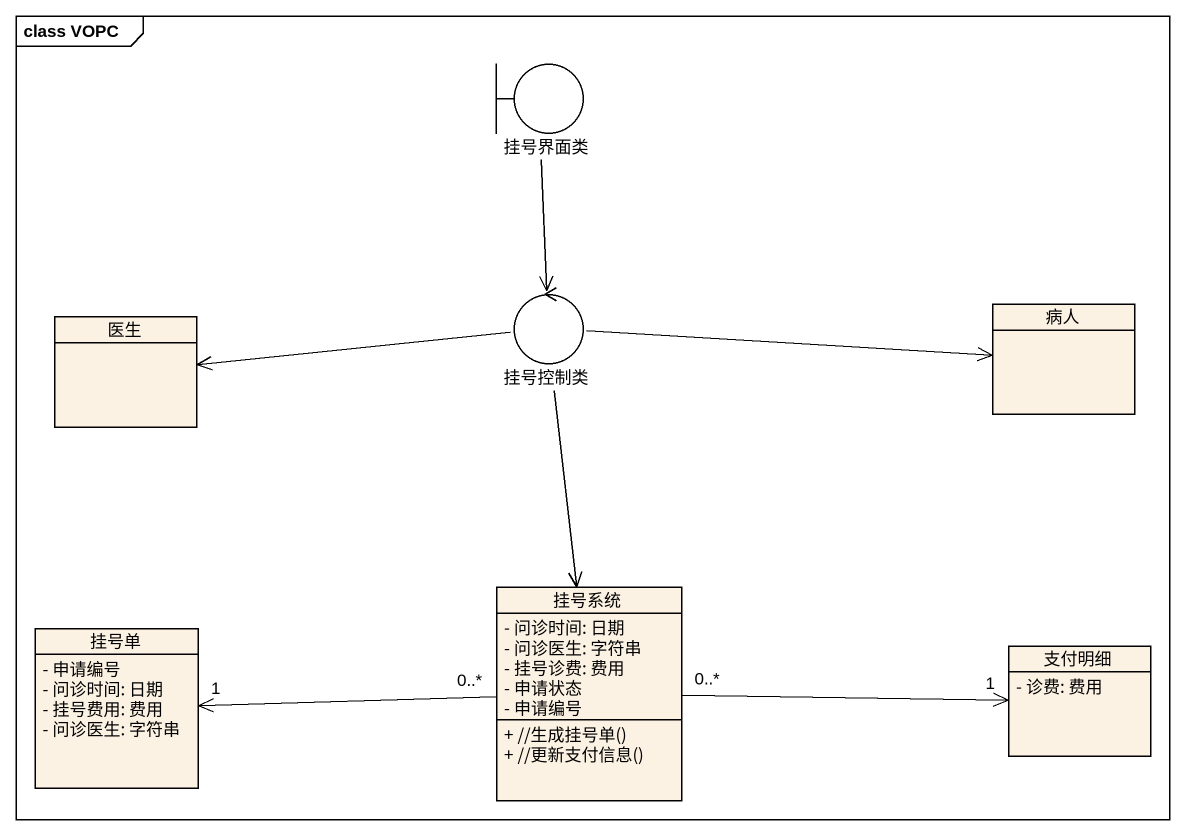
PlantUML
@startuml
mainframe class VOPC
allowmixing
hide circle
hide empty members
skinparam classAttributeIconSize 0
boundary 挂号界面类
class 医生
control 挂号控制类
class 病人
class 挂号单 {
  - 申请编号
  - 问诊时间: 日期
  - 挂号费用: 费用
  - 问诊医生: 字符串
}
class 挂号系统 {
  - 问诊时间: 日期
  - 问诊医生: 字符串
  - 挂号诊费: 费用
  - 申请状态
  - 申请编号
  + //生成挂号单()
  + //更新支付信息()
}
class 支付明细 {
  - 诊费: 费用
}
挂号界面类 --> 挂号控制类
挂号控制类 -left-> 医生
挂号控制类 -right-> 病人
挂号控制类 --> 挂号系统
挂号系统 "0..*" -left-> "1" 挂号单
挂号系统 "0..*" -right-> "1" 支付明细
@enduml
